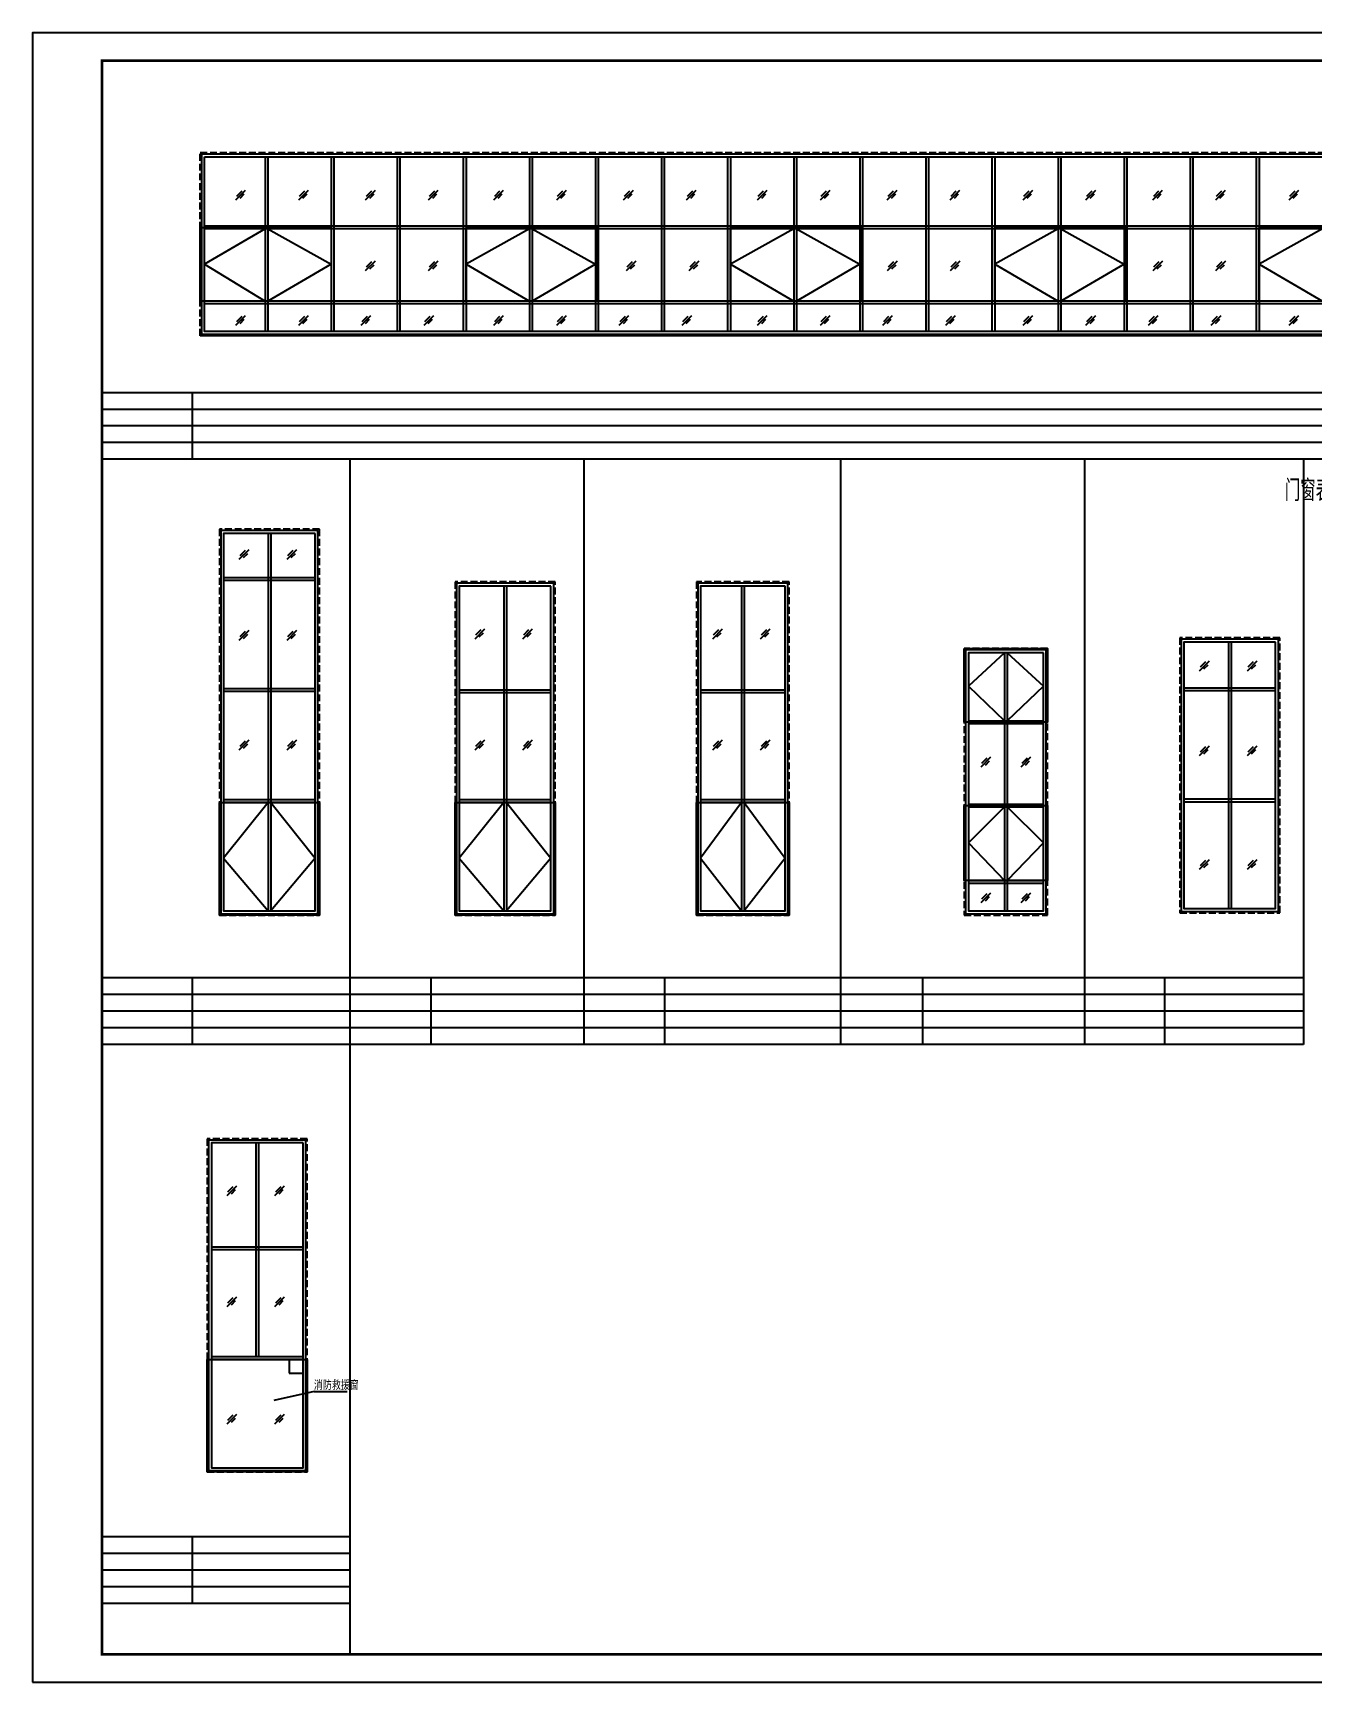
# Model space of a CAD drawing. Extents: x -1041549 to 749950, y -354245 to 17554.
# Drawn here: x 281967 to 304999, y -262643 to -232943 of the extents above; entities that cross this region are included whole.
import ezdxf

# ---------------------------------------------------------------- set-up
doc = ezdxf.new("R2010")
doc.units = 0
doc.header["$LTSCALE"] = 1000
doc.header["$MEASUREMENT"] = 0
doc.linetypes.add('CONTINOUS', pattern=[0])
doc.linetypes.add('DASH', pattern=[0.35, 0.25, -0.1])
doc.layers.add('A-ANNO-TEXT', color=7, linetype='Continuous', lineweight=15)
for name, color, linetype in [('PUB_DIM', 3, 'Continuous'), ('PUB_TEXT', 7, 'Continuous'), ('PUB_TITLE', 4, 'Continuous'), ('中粗线', 1, 'DASH'), ('填充2', 45, 'Continuous'), ('辅助线', 8, 'CONTINOUS')]:
    doc.layers.add(name, color=color, linetype=linetype)
doc.styles.add('_HZTXT', font='gs_txt.shx', dxfattribs={"width": 0.8, "bigfont": 'HZTXT.shx'})
doc.styles.add('_TCH_WDTABLE', font='SIMPLEX', dxfattribs={"bigfont": 'GBCBIG'})

# ---------------------------------------------------------------- blocks, each defined once
blk = doc.blocks.new('A$C095159EC')
at = {"layer": '填充2'}
blk.add_lwpolyline([(0, 0), (300, 0), (300, 300), (0, 300)], close=True, dxfattribs=at)
blk = doc.blocks.new('A$C28570fdd')
at = {"ltscale": 0.1, "xscale": 1.666666666666666, "yscale": 1.666666666666666, "zscale": 1.666666666666666}
blk.add_blockref('A$C095159EC', (0, 0), dxfattribs=at)
blk = doc.blocks.new('12DRAAA')
at = {"lineweight": -3, "xscale": 0.6666666666666666, "yscale": 0.6666666666666666, "zscale": 0.6666666666666666}
blk.add_blockref('A$C28570fdd', (584492, 271725), dxfattribs=at)

msp = doc.modelspace()

# ---------------------------------------------------------------- linework, layer by layer
at = {"color": 4}
for p, q in [((286145.5, -235171.4, 0), (286145.5, -238321.4, 0)), ((286195.5, -235171.4, 0), (286195.5, -238321.4, 0)), ((287335.5, -235171.4, 0), (287335.5, -238321.4, 0)), ((287385.5, -235171.4, 0), (287385.5, -238321.4, 0)), ((288525.5, -235171.4, 0), (288525.5, -238321.4, 0)), ((288575.5, -235171.4, 0), (288575.5, -238321.4, 0)), ((289715.5, -235171.4, 0), (289715.5, -238321.4, 0)), ((289765.5, -235171.4, 0), (289765.5, -238321.4, 0)), ((290905.5, -235171.4, 0), (290905.5, -238321.4, 0)), ((290955.5, -235171.4, 0), (290955.5, -238321.4, 0)), ((292095.5, -235171.4, 0), (292095.5, -238321.4, 0)), ((292145.5, -235171.4, 0), (292145.5, -238321.4, 0)), ((293285.5, -235171.4, 0), (293285.5, -238321.4, 0)), ((293335.5, -235171.4, 0), (293335.5, -238321.4, 0)), ((294475.5, -235171.4, 0), (294475.5, -238321.4, 0)), ((294525.5, -235171.4, 0), (294525.5, -238321.4, 0)), ((295665.5, -235171.4, 0), (295665.5, -238321.4, 0)), ((295715.5, -235171.4, 0), (295715.5, -238321.4, 0)), ((296855.5, -235171.4, 0), (296855.5, -238321.4, 0)), ((296905.5, -235171.4, 0), (296905.5, -238321.4, 0)), ((298045.5, -235171.4, 0), (298045.5, -238321.4, 0)), ((298095.5, -235171.4, 0), (298095.5, -238321.4, 0)), ((299235.5, -235171.4, 0), (299235.5, -238321.4, 0)), ((299285.5, -235171.4, 0), (299285.5, -238321.4, 0)), ((300425.5, -235171.4, 0), (300425.5, -238321.4, 0)), ((300475.5, -235171.4, 0), (300475.5, -238321.4, 0)), ((301615.5, -235171.4, 0), (301615.5, -238321.4, 0)), ((301665.5, -235171.4, 0), (301665.5, -238321.4, 0)), ((302805.5, -235171.4, 0), (302805.5, -238321.4, 0)), ((302855.5, -235171.4, 0), (302855.5, -238321.4, 0)), ((303995.5, -235171.4, 0), (303995.5, -238321.4, 0)), ((304045.5, -235171.4, 0), (304045.5, -238321.4, 0)), ((308705.5, -236421.4, 0), (285055.5, -236421.4, 0)), ((308705.5, -236471.4, 0), (285055.5, -236471.4, 0)), ((308705.5, -237771.4, 0), (285055.5, -237771.4, 0)), ((308705.5, -237821.4, 0), (285055.5, -237821.4, 0)), ((286199.3, -241954.3), (286199.3, -248754.3)), ((286249.3, -241954.3), (286249.3, -248754.3)), ((287049.3, -242754.3), (285399.3, -242754.3)), ((287049.3, -242804.3), (285399.3, -242804.3)), ((290444.5, -242904.3), (290444.5, -248754.3)), ((290494.5, -242904.3), (290494.5, -248754.3)), ((294724.6, -242904.3), (294724.6, -248754.3)), ((294774.6, -242904.3), (294774.6, -248754.3)), ((299461.7, -244104.3, 0), (299461.7, -248754.3, 0)), ((299511.7, -244104.3, 0), (299511.7, -248754.3, 0)), ((303493, -243912.7), (303493, -248712.7)), ((303543, -243912.7), (303543, -248712.7)), ((287049.3, -244754.3, 0), (285399.3, -244754.3, 0)), ((287049.3, -244804.3, 0), (285399.3, -244804.3, 0)), ((291294.5, -244779.3, 0), (289644.5, -244779.3, 0)), ((291294.5, -244829.3, 0), (289644.5, -244829.3, 0)), ((295509.6, -244779.3, 0), (293989.6, -244779.3, 0)), ((295509.6, -244829.3, 0), (293989.6, -244829.3, 0)), ((302693, -244737.7), (304343, -244737.7)), ((302693, -244787.7), (304343, -244787.7)), ((298811.7, -245329.3, 0), (300161.7, -245329.3, 0)), ((298811.7, -245379.3, 0), (300161.7, -245379.3, 0)), ((287049.3, -246754.3, 0), (285399.3, -246754.3, 0)), ((287049.3, -246804.3, 0), (285399.3, -246804.3, 0)), ((291294.5, -246754.3, 0), (289644.5, -246754.3, 0)), ((291294.5, -246804.3, 0), (289644.5, -246804.3, 0)), ((295509.6, -246754.3, 0), (293989.6, -246754.3, 0)), ((295509.6, -246804.3, 0), (293989.6, -246804.3, 0)), ((302693, -246737.7), (304343, -246737.7)), ((302693, -246787.7), (304343, -246787.7)), ((298811.7, -246829.3, 0), (300161.7, -246829.3, 0)), ((298811.7, -246879.3, 0), (300161.7, -246879.3, 0)), ((298811.7, -248204.3, 0), (300161.7, -248204.3, 0)), ((298811.7, -248254.3, 0), (300161.7, -248254.3, 0)), ((285980.1, -252932.8), (285980.1, -256782.8, 0)), ((286030.1, -252932.8), (286030.1, -256782.8, 0)), ((286830.1, -254807.8, 0), (285180.1, -254807.8, 0)), ((286830.1, -254857.8, 0), (285180.1, -254857.8, 0)), ((286830.1, -256782.8, 0), (285180.1, -256782.8, 0)), ((286830.1, -256832.8, 0), (285180.1, -256832.8, 0))]:
    msp.add_line(p, q, dxfattribs=at)
at = {"color": 2}
msp.add_line((308780.5, -238396.4, 0), (284980.5, -238396.4, 0), dxfattribs=at)
at = {"color": 8}
for p, q in [((323508.3, -239420.9), (283208.3, -239420.9)), ((284834.9, -239420.9), (284834.9, -240620.9)), ((323508.3, -239720.9), (283208.3, -239720.9)), ((323508.3, -240020.9), (283208.3, -240020.9)), ((323508.3, -240320.9), (283208.3, -240320.9)), ((323508.3, -240620.9), (283208.3, -240620.9)), ((287670.3, -240620.9), (287670.3, -251159.5)), ((291884.1, -240620.9), (291884.1, -251159.5)), ((296507.5, -240620.9), (296507.5, -251159.5)), ((300899.4, -240620.9), (300899.4, -251159.5)), ((304847, -240620.9), (304847, -251159.5)), ((304847, -249959.5), (283208.3, -249959.5)), ((284834.9, -249959.5), (284834.9, -251159.5)), ((289133, -249959.5), (289133, -251159.5)), ((293341.6, -249959.5), (293341.6, -251159.5)), ((297982.7, -249959.5), (297982.7, -251159.5)), ((302344.7, -249959.5), (302344.7, -251159.5)), ((304847, -250259.5), (283208.3, -250259.5)), ((304847, -250559.5), (283208.3, -250559.5)), ((304847, -250859.5), (283208.3, -250859.5)), ((304847, -251159.5), (283208.3, -251159.5)), ((287670.3, -251159.5), (287670.3, -262142.6)), ((287670.3, -260026.4), (283208.3, -260026.4)), ((284834.9, -260026.4), (284834.9, -261226.4)), ((287670.3, -260326.4), (283208.3, -260326.4)), ((287670.3, -260626.4), (283208.3, -260626.4)), ((287670.3, -260926.4), (283208.3, -260926.4)), ((287670.3, -261226.4), (283208.3, -261226.4))]:
    msp.add_line(p, q, dxfattribs=at)
at = {"color": 2, "elevation": 0}
for points in [[(285005.5, -235121.4), (308755.5, -235121.4), (308755.5, -238371.4), (285005.5, -238371.4)], [(300211.7, -244054.3), (298761.7, -244054.3), (298761.7, -248804.3), (300211.7, -248804.3)]]:
    msp.add_lwpolyline(points, close=True, dxfattribs=at)
at = {"color": 4, "elevation": 0}
for points in [[(285055.5, -235171.4), (308705.5, -235171.4), (308705.5, -238321.4), (285055.5, -238321.4)], [(300161.7, -244104.3), (298811.7, -244104.3), (298811.7, -248754.3), (300161.7, -248754.3)]]:
    msp.add_lwpolyline(points, close=True, dxfattribs=at)
at = {"color": 8, "elevation": 0}
for points in [[(284980.5, -236446.4), (287335.5, -236446.4), (287335.5, -237771.4), (284980.5, -237771.4)], [(289765.5, -236446.4), (292120.5, -236446.4), (292120.5, -237771.4), (289765.5, -237771.4)], [(294525.5, -236446.4), (296880.5, -236446.4), (296880.5, -237771.4), (294525.5, -237771.4)], [(299285.5, -236446.4), (301640.5, -236446.4), (301640.5, -237771.4), (299285.5, -237771.4)], [(304045.5, -236446.4), (306400.5, -236446.4), (306400.5, -237771.4), (304045.5, -237771.4)], [(298736.7, -244029.3), (300236.7, -244029.3), (300236.7, -245354.3), (298736.7, -245354.3)], [(298736.7, -246854.3), (300236.7, -246854.3), (300236.7, -248204.3), (298736.7, -248204.3)]]:
    msp.add_lwpolyline(points, close=True, dxfattribs=at)
for points in [[(286145.5, -236471.4), (285055.5, -237108.9), (286145.5, -237771.4)], [(286195.5, -236471.4), (287335.5, -237108.9), (286195.5, -237771.4)], [(290905.5, -236471.4), (289765.5, -237108.9), (290905.5, -237771.4)], [(290955.5, -236471.4), (292095.5, -237108.9), (290955.5, -237771.4)], [(295665.5, -236471.4), (294525.5, -237108.9), (295665.5, -237771.4)], [(295715.5, -236471.4), (296855.5, -237108.9), (295715.5, -237771.4)], [(300425.5, -236471.4), (299285.5, -237108.9), (300425.5, -237771.4)], [(300475.5, -236471.4), (301615.5, -237108.9), (300475.5, -237771.4)], [(305185.5, -236471.4), (304045.5, -237108.9), (305185.5, -237771.4)], [(299461.7, -244104.3), (298811.7, -244704.3), (299461.7, -245329.3)], [(299511.7, -244104.3), (300161.7, -244704.3), (299511.7, -245329.3)], [(299461.7, -246879.3), (298811.7, -247529.3), (299461.7, -248204.3)], [(299511.7, -246879.3), (300161.7, -247529.3), (299511.7, -248204.3)]]:
    msp.add_lwpolyline(points, dxfattribs=at)
at = {"color": 2}
for points in [[(287099.3, -241904.3), (285349.3, -241904.3), (285349.3, -248804.3), (287099.3, -248804.3)], [(291344.5, -242854.3), (289594.5, -242854.3), (289594.5, -248804.3), (291344.5, -248804.3)], [(295559.6, -242854.3), (293939.6, -242854.3), (293939.6, -248804.3), (295559.6, -248804.3)], [(304393, -243862.7), (302643, -243862.7), (302643, -248762.7), (304393, -248762.7)], [(286880.1, -252882.8), (285130.1, -252882.8), (285130.1, -258832.8), (286880.1, -258832.8)]]:
    msp.add_lwpolyline(points, close=True, dxfattribs=at)
at = {"color": 4}
for points in [[(287049.3, -241954.3), (285399.3, -241954.3), (285399.3, -248754.3), (287049.3, -248754.3)], [(291294.5, -242904.3), (289644.5, -242904.3), (289644.5, -248754.3), (291294.5, -248754.3)], [(295509.6, -242904.3), (293989.6, -242904.3), (293989.6, -248754.3), (295509.6, -248754.3)], [(304343, -243912.7), (302693, -243912.7), (302693, -248712.7), (304343, -248712.7)], [(286830.1, -252932.8), (285180.1, -252932.8), (285180.1, -258782.8), (286830.1, -258782.8)]]:
    msp.add_lwpolyline(points, close=True, dxfattribs=at)
at = {"color": 8}
for points in [[(285324.3, -246804.3), (287124.3, -246804.3), (287124.3, -248829.3), (285324.3, -248829.3)], [(289569.5, -246804.3), (291369.5, -246804.3), (291369.5, -248829.3), (289569.5, -248829.3)], [(293914.6, -246804.3), (295584.6, -246804.3), (295584.6, -248829.3), (293914.6, -248829.3)], [(285105.1, -256832.8), (286905.1, -256832.8), (286905.1, -258857.8), (285105.1, -258857.8)]]:
    msp.add_lwpolyline(points, close=True, dxfattribs=at)
for points in [[(286199.3, -246804.3), (285399.3, -247804.3), (286199.3, -248754.3)], [(286249.3, -246804.3), (287049.3, -247804.3), (286249.3, -248754.3)], [(290444.5, -246804.3), (289644.5, -247804.3), (290444.5, -248754.3)], [(290494.5, -246804.3), (291294.5, -247804.3), (290494.5, -248754.3)], [(294724.6, -246804.3), (293989.6, -247804.3), (294724.6, -248754.3)], [(294774.6, -246804.3), (295509.6, -247804.3), (294774.6, -248754.3)]]:
    msp.add_lwpolyline(points, dxfattribs=at)
at = {"layer": 'PUB_DIM'}
for q in [(286304.1, -257574.2), (287625.7, -257412.7)]:
    msp.add_line((287032.8, -257412.7), q, dxfattribs=at)
at = {"layer": 'PUB_TITLE'}
msp.add_lwpolyline([(281958.3, -262642.6), (324008.3, -262642.6), (324008.3, -232942.6), (281958.3, -232942.6)], close=True, dxfattribs=at)
at = {"layer": 'PUB_TITLE', "const_width": 50}
msp.add_lwpolyline([(283208.3, -262142.6), (323508.3, -262142.6), (323508.3, -233442.6), (283208.3, -233442.6)], close=True, dxfattribs=at)
at = {"layer": '中粗线', "ltscale": 0.5, "elevation": 0}
for points in [[(284980.5, -235096.4), (308780.5, -235096.4), (308780.5, -238396.4), (284980.5, -238396.4)], [(300236.7, -244029.3), (298736.7, -244029.3), (298736.7, -248829.3), (300236.7, -248829.3)]]:
    msp.add_lwpolyline(points, close=True, dxfattribs=at)
at = {"layer": '中粗线', "ltscale": 0.5}
for points in [[(287124.3, -241879.3), (285324.3, -241879.3), (285324.3, -248829.3), (287124.3, -248829.3)], [(291369.5, -242829.3), (289569.5, -242829.3), (289569.5, -248829.3), (291369.5, -248829.3)], [(295584.6, -242829.3), (293914.6, -242829.3), (293914.6, -248829.3), (295584.6, -248829.3)], [(304418, -243837.7), (302618, -243837.7), (302618, -248787.7), (304418, -248787.7)], [(286905.1, -252857.8), (285105.1, -252857.8), (285105.1, -258857.8), (286905.1, -258857.8)]]:
    msp.add_lwpolyline(points, close=True, dxfattribs=at)
at = {"layer": '辅助线', "color": 8, "linetype": 'ByBlock', "elevation": 0}
for points in [[(285620.2, -235947.2), (285796.4, -235771)], [(285635.7, -235880.3), (285731.4, -235784.6)], [(286752.8, -235947.2), (286929, -235771)], [(286768.3, -235880.3), (286864, -235784.6)], [(287957.3, -235947.2), (288133.5, -235771)], [(287972.8, -235880.3), (288068.5, -235784.6)], [(289089.9, -235947.2), (289266.1, -235771)], [(289105.4, -235880.3), (289201.1, -235784.6)], [(290265.5, -235947.2), (290441.7, -235771)], [(290281, -235880.3), (290376.7, -235784.6)], [(291398.1, -235947.2), (291574.3, -235771)], [(291413.6, -235880.3), (291509.3, -235784.6)], [(292602.7, -235947.2), (292778.9, -235771)], [(292618.2, -235880.3), (292713.8, -235784.6)], [(293735.3, -235947.2), (293911.5, -235771)], [(293750.7, -235880.3), (293846.4, -235784.6)], [(295012.9, -235947.2), (295189.1, -235771)], [(295028.4, -235880.3), (295124.1, -235784.6)], [(296145.5, -235947.2), (296321.7, -235771)], [(296161, -235880.3), (296256.7, -235784.6)], [(297350, -235947.2), (297526.2, -235771)], [(297365.5, -235880.3), (297461.2, -235784.6)], [(298482.6, -235947.2), (298658.8, -235771)], [(298498.1, -235880.3), (298593.8, -235784.6)], [(299794.7, -235947.2), (299971, -235771)], [(299810.2, -235880.3), (299905.9, -235784.6)], [(300927.3, -235947.2), (301103.6, -235771)], [(300942.8, -235880.3), (301038.5, -235784.6)], [(302131.9, -235947.2), (302308.1, -235771)], [(302147.4, -235880.3), (302243, -235784.6)], [(303264.5, -235947.2), (303440.7, -235771)], [(303280, -235880.3), (303375.6, -235784.6)], [(304585.5, -235947.2), (304761.8, -235771)], [(304601, -235880.3), (304696.7, -235784.6)], [(285696.6, -235916.3), (285772.4, -235840.5)], [(286829.2, -235916.3), (286905, -235840.5)], [(288033.7, -235916.3), (288109.5, -235840.5)], [(289166.3, -235916.3), (289242.1, -235840.5)], [(290341.9, -235916.3), (290417.7, -235840.5)], [(291474.5, -235916.3), (291550.3, -235840.5)], [(292679, -235916.3), (292754.9, -235840.5)], [(293811.6, -235916.3), (293887.5, -235840.5)], [(295089.3, -235916.3), (295165.1, -235840.5)], [(296221.9, -235916.3), (296297.7, -235840.5)], [(297426.4, -235916.3), (297502.2, -235840.5)], [(298559, -235916.3), (298634.8, -235840.5)], [(299871.1, -235916.3), (299946.9, -235840.5)], [(301003.7, -235916.3), (301079.5, -235840.5)], [(302208.3, -235916.3), (302284.1, -235840.5)], [(303340.8, -235916.3), (303416.7, -235840.5)], [(304661.9, -235916.3), (304737.7, -235840.5)], [(287957.3, -237222.4), (288133.5, -237046.1)], [(287972.8, -237155.4), (288068.5, -237059.8)], [(288033.7, -237191.5), (288109.5, -237115.6)], [(289089.9, -237222.4), (289266.1, -237046.1)], [(289105.4, -237155.4), (289201.1, -237059.8)], [(289166.3, -237191.5), (289242.1, -237115.6)], [(292652.8, -237222.4), (292829, -237046.1)], [(292668.3, -237155.4), (292764, -237059.8)], [(292729.2, -237191.5), (292805, -237115.6)], [(293785.4, -237222.4), (293961.6, -237046.1)], [(293800.9, -237155.4), (293896.6, -237059.8)], [(293861.8, -237191.5), (293937.6, -237115.6)], [(297355.7, -237222.4), (297531.9, -237046.1)], [(297371.2, -237155.4), (297466.8, -237059.8)], [(297432, -237191.5), (297507.9, -237115.6)], [(298488.3, -237222.4), (298664.5, -237046.1)], [(298503.7, -237155.4), (298599.4, -237059.8)], [(298564.6, -237191.5), (298640.5, -237115.6)], [(302136.4, -237222.4), (302312.6, -237046.1)], [(302151.8, -237155.4), (302247.5, -237059.8)], [(302212.7, -237191.5), (302288.6, -237115.6)], [(303269, -237222.4), (303445.2, -237046.1)], [(303284.4, -237155.4), (303380.1, -237059.8)], [(303345.3, -237191.5), (303421.2, -237115.6)], [(285620.2, -238204.9), (285796.4, -238028.7)], [(285635.7, -238138), (285731.4, -238042.3)], [(285696.6, -238174), (285772.4, -238098.2)], [(286752.8, -238204.9), (286929, -238028.7)], [(286768.3, -238138), (286864, -238042.3)], [(286829.2, -238174), (286905, -238098.2)], [(287877.3, -238204.9), (288053.5, -238028.7)], [(287892.8, -238138), (287988.5, -238042.3)], [(287953.7, -238174), (288029.5, -238098.2)], [(289009.9, -238204.9), (289186.1, -238028.7)], [(289025.4, -238138), (289121.1, -238042.3)], [(289086.3, -238174), (289162.1, -238098.2)], [(290265.5, -238204.9), (290441.7, -238028.7)], [(290281, -238138), (290376.7, -238042.3)], [(290341.9, -238174), (290417.7, -238098.2)], [(291398.1, -238204.9), (291574.3, -238028.7)], [(291413.6, -238138), (291509.3, -238042.3)], [(291474.5, -238174), (291550.3, -238098.2)], [(292522.7, -238204.9), (292698.9, -238028.7)], [(292538.2, -238138), (292633.8, -238042.3)], [(292599, -238174), (292674.9, -238098.2)], [(293655.3, -238204.9), (293831.5, -238028.7)], [(293670.7, -238138), (293766.4, -238042.3)], [(293731.6, -238174), (293807.5, -238098.2)], [(295012.9, -238204.9), (295189.1, -238028.7)], [(295028.4, -238138), (295124.1, -238042.3)], [(295089.3, -238174), (295165.1, -238098.2)], [(296145.5, -238204.9), (296321.7, -238028.7)], [(296161, -238138), (296256.7, -238042.3)], [(296221.9, -238174), (296297.7, -238098.2)], [(297270, -238204.9), (297446.3, -238028.7)], [(297285.5, -238138), (297381.2, -238042.3)], [(297346.4, -238174), (297422.2, -238098.2)], [(298402.6, -238204.9), (298578.8, -238028.7)], [(298418.1, -238138), (298513.8, -238042.3)], [(298479, -238174), (298554.8, -238098.2)], [(299794.7, -238204.9), (299971, -238028.7)], [(299810.2, -238138), (299905.9, -238042.3)], [(299871.1, -238174), (299946.9, -238098.2)], [(300927.3, -238204.9), (301103.6, -238028.7)], [(300942.8, -238138), (301038.5, -238042.3)], [(301003.7, -238174), (301079.5, -238098.2)], [(302051.9, -238204.9), (302228.1, -238028.7)], [(302067.4, -238138), (302163, -238042.3)], [(302128.3, -238174), (302204.1, -238098.2)], [(303184.5, -238204.9), (303360.7, -238028.7)], [(303200, -238138), (303295.6, -238042.3)], [(303260.8, -238174), (303336.7, -238098.2)], [(304585.5, -238204.9), (304761.8, -238028.7)], [(304601, -238138), (304696.7, -238042.3)], [(304661.9, -238174), (304737.7, -238098.2)], [(285682.2, -242422), (285858.5, -242245.8)], [(285697.7, -242355.1), (285793.4, -242259.4)], [(285758.6, -242391.1), (285834.4, -242315.3)], [(286542.4, -242422), (286718.6, -242245.8)], [(286557.9, -242355.1), (286653.6, -242259.4)], [(286618.8, -242391.1), (286694.6, -242315.3)], [(285682.2, -243876.6), (285858.5, -243700.4)], [(285697.7, -243809.7), (285793.4, -243714)], [(285758.6, -243845.7), (285834.4, -243769.9)], [(286542.4, -243876.6), (286718.6, -243700.4)], [(286557.9, -243809.7), (286653.6, -243714)], [(286618.8, -243845.7), (286694.6, -243769.9)], [(289927.4, -243851.6), (290103.6, -243675.4)], [(289942.9, -243784.7), (290038.6, -243689)], [(290003.8, -243820.7), (290079.6, -243744.9)], [(290787.6, -243851.6), (290963.8, -243675.4)], [(290803.1, -243784.7), (290898.8, -243689)], [(290864, -243820.7), (290939.8, -243744.9)], [(294207.5, -243851.6), (294383.7, -243675.4)], [(294223, -243784.7), (294318.7, -243689)], [(294283.9, -243820.7), (294359.7, -243744.9)], [(295067.7, -243851.6), (295243.9, -243675.4)], [(295083.2, -243784.7), (295178.9, -243689)], [(295144.1, -243820.7), (295219.9, -243744.9)], [(302974.2, -244428), (303150.4, -244251.8)], [(302989.6, -244361.1), (303085.3, -244265.4)], [(303050.5, -244397.1), (303126.4, -244321.3)], [(303834.3, -244428), (304010.5, -244251.8)], [(303849.8, -244361.1), (303945.5, -244265.4)], [(303910.7, -244397.1), (303986.5, -244321.3)], [(285682.2, -245851.8), (285858.5, -245675.6)], [(285697.7, -245784.9), (285793.4, -245689.2)], [(285758.6, -245820.9), (285834.4, -245745.1)], [(286542.4, -245851.8), (286718.6, -245675.6)], [(286557.9, -245784.9), (286653.6, -245689.2)], [(286618.8, -245820.9), (286694.6, -245745.1)], [(289927.4, -245851.8), (290103.6, -245675.6)], [(289942.9, -245784.9), (290038.6, -245689.2)], [(290003.8, -245820.9), (290079.6, -245745.1)], [(290787.6, -245851.8), (290963.8, -245675.6)], [(290803.1, -245784.9), (290898.8, -245689.2)], [(290864, -245820.9), (290939.8, -245745.1)], [(294207.5, -245851.8), (294383.7, -245675.6)], [(294223, -245784.9), (294318.7, -245689.2)], [(294283.9, -245820.9), (294359.7, -245745.1)], [(295067.7, -245851.8), (295243.9, -245675.6)], [(295083.2, -245784.9), (295178.9, -245689.2)], [(295144.1, -245820.9), (295219.9, -245745.1)], [(302974.2, -245956.8), (303150.4, -245780.6)], [(302989.6, -245889.9), (303085.3, -245794.2)], [(303050.5, -245925.9), (303126.4, -245850.1)], [(303834.3, -245956.8), (304010.5, -245780.6)], [(303849.8, -245889.9), (303945.5, -245794.2)], [(303910.7, -245925.9), (303986.5, -245850.1)], [(299040, -246157.8), (299216.2, -245981.6)], [(299055.5, -246090.9), (299151.2, -245995.2)], [(299116.4, -246126.9), (299192.2, -246051.1)], [(299762.1, -246157.8), (299938.3, -245981.6)], [(299777.5, -246090.9), (299873.2, -245995.2)], [(299838.4, -246126.9), (299914.3, -246051.1)], [(302974.2, -248005.6), (303150.4, -247829.4)], [(302989.6, -247938.7), (303085.3, -247843)], [(303050.5, -247974.7), (303126.4, -247898.9)], [(303834.3, -248005.6), (304010.5, -247829.4)], [(303849.8, -247938.7), (303945.5, -247843)], [(303910.7, -247974.7), (303986.5, -247898.9)], [(299040, -248604.1), (299216.2, -248427.9)], [(299055.5, -248537.2), (299151.2, -248441.5)], [(299116.4, -248573.2), (299192.2, -248497.4)], [(299762.1, -248604.1), (299938.3, -248427.9)], [(299777.5, -248537.2), (299873.2, -248441.5)], [(299838.4, -248573.2), (299914.3, -248497.4)], [(285463, -253880), (285639.2, -253703.8)], [(285478.5, -253813.1), (285574.2, -253717.4)], [(285539.4, -253849.1), (285615.2, -253773.3)], [(286323.2, -253880), (286499.4, -253703.8)], [(286338.7, -253813.1), (286434.4, -253717.4)], [(286399.6, -253849.1), (286475.4, -253773.3)], [(285463, -255880.2), (285639.2, -255704)], [(286323.2, -255880.2), (286499.4, -255704)], [(285478.5, -255813.3), (285574.2, -255717.6)], [(285539.4, -255849.3), (285615.2, -255773.5)], [(286338.7, -255813.3), (286434.4, -255717.6)], [(286399.6, -255849.3), (286475.4, -255773.5)], [(285463, -257995.5), (285639.2, -257819.3)], [(285478.5, -257928.6), (285574.2, -257832.9)], [(285539.4, -257964.6), (285615.2, -257888.8)], [(286323.2, -257995.5), (286499.4, -257819.3)], [(286338.7, -257928.6), (286434.4, -257832.9)], [(286399.6, -257964.6), (286475.4, -257888.8)]]:
    msp.add_lwpolyline(points, dxfattribs=at)

# ---------------------------------------------------------------- block references
at = {"xscale": 0.75, "yscale": 0.75, "zscale": 0.75}
msp.add_blockref('12DRAAA', (-151788.6, -460876.4, 0), dxfattribs=at)

# ---------------------------------------------------------------- texts
at = {"layer": 'A-ANNO-TEXT', "extrusion": (0, -9.5104e-06, 1), "style": '_TCH_WDTABLE'}
msp.add_text('门窗表', height=385.82, rotation=360, dxfattribs=at).set_placement((304509.2, -241374, 2.4))
at = {"layer": 'PUB_TEXT', "style": '_HZTXT', "width": 0.8}
msp.add_text('消防救援窗', height=150, dxfattribs=at).set_placement((287025.2, -257378.6, -147.7))

doc.saveas('drawing.dxf')
